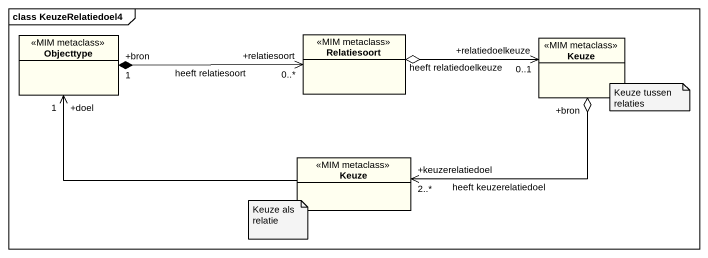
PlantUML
@startuml
mainframe class KeuzeRelatiedoel4
hide circle
hide empty members
class Objecttype <<MIM metaclass>> #FFFFF0
class Relatiesoort <<MIM metaclass>> #FFFFF0
class Keuze <<MIM metaclass>> #FFFFF0
class "Keuze" as Keuze_2 <<MIM metaclass>> #FFFFF0
Objecttype "+bron\n1" *-right-> "+relatiesoort\n0..*" Relatiesoort : heeft relatiesoort
Relatiesoort o-right-> "+relatiedoelkeuze\n0..1" Keuze : heeft relatiedoelkeuze
Keuze_2 -left-> "+doel\n1" Objecttype
Keuze_2 "+keuzerelatiedoel\n2..*" <-right-o "+bron" Keuze : heeft keuzerelatiedoel
note as N1
  Keuze tussen relaties
end note
note as N2
  Keuze als relatie
end note
@enduml
